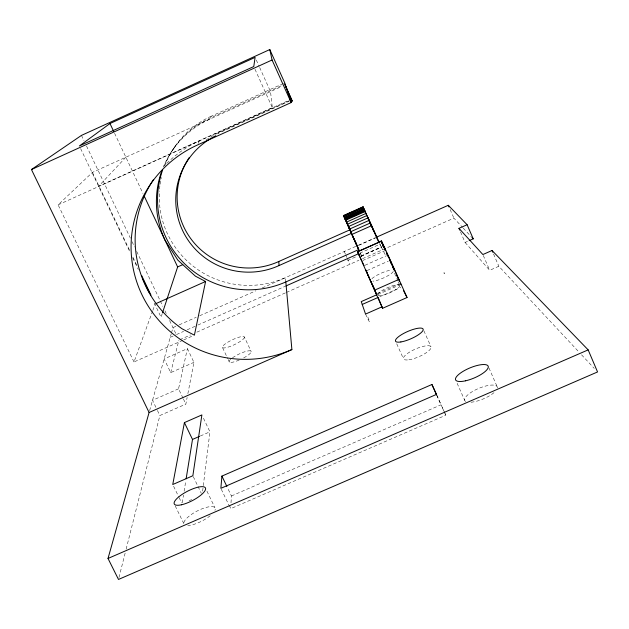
<?xml version="1.0" encoding="UTF-8"?>
<svg xmlns="http://www.w3.org/2000/svg" width="629" height="629" viewBox="0 0 629 629"><rect width="100%" height="100%" fill="white"/><g stroke="black" fill="none" stroke-linecap="round" stroke-linejoin="round"><path stroke-width="0.47" stroke-dasharray="3.15 2.36" d="M445.002 413.497L445.78 415.234L230.631 508.704L230.757 506.746M231 502.83L231.433 495.974L227.289 487.333M202.624 491.131L209.944 431.801L202.687 416.61M182.237 502.799L183.479 495.117M184.1 491.28L185.814 480.721M126.138 549.133L159.876 415.525L185.846 404.093L187.135 397.449M187.867 393.66L193.929 362.351L187.403 348.639L164.153 358.939L170.711 372.62L193.929 362.351M183 398.157L178.534 388.824L187.403 348.639M118.96 577.556L125.187 552.922M170.711 372.62L178.919 340.116M149.616 410.619L171.23 333.795M171.481 332.914L172.967 327.623L178.322 325.24M162.274 313.501L161.048 317.228L154.294 303.076M289.073 100.837L218.224 132.923L218.035 133.442L289.191 101.214M182.85 340.297L134.001 361.966L152.501 311.316M152.839 310.396L155.19 303.949M198.119 143.396L199.464 140.629M283.412 83.468L211.313 116.192L209.905 119.085A91.952 91.008 4.7 0 0 163.296 167.094M173.054 149.466L175.444 145.763M125.871 157.219L98.604 186.31L272.31 107.63L270.517 91.582L259.455 67.036M134.001 361.966L58.12 204.857L92.447 172.385L281.886 86.432M281.1 85.859L210.479 117.914A90.953 90.033 4.8 0 0 164.02 166.268M58.12 204.857L290.244 99.72M179.218 324.847L196.177 317.307M199.747 315.727L255.987 290.732M262.23 287.956L357.256 245.735M358.153 245.341L375.112 237.801M358.962 245.263L376.7 237.377M170.239 337.325L175.585 334.95M176.482 334.549L183.613 331.389M187.183 329.8L196.995 325.445M197.883 325.051L286.179 285.857M359.804 253.165L379.562 244.398M347.507 260.548L357.351 256.176M360.692 256.082L383.313 246.041M361.455 255.995L360.315 253.235L361.455 255.995L381.355 247.166L385.129 254.572M360.818 256.365L381.701 247.103M179.815 339.723L190.556 334.95M196.83 332.175L285.495 292.839M286.392 292.446L358.939 260.257M362.516 258.668L453.886 218.137L462.559 227.423M183.739 339.904L192.623 335.965M362.548 260.603L384.689 250.782M364.922 265.289L386.458 255.744M367.022 270.58L388.321 261.145M460.483 231.873L465.083 242.448L468.346 241.009M377.557 293.46L399.038 283.978M377.77 294.584L400.838 284.402M379.869 296.66L400.815 287.414M178.534 388.824L152.517 400.296L157.014 409.605M465.083 242.448L489.7 270.297L498.844 266.271L578.877 351.957M200.352 436.007L209.944 431.801M189.062 500.715L191.68 499.575M231.433 495.974L441.015 404.809L443.791 410.886M463.227 228.138L471.231 236.708M581.542 354.811L594.216 368.382M379.68 243.863L381.355 247.166L379.806 243.722M173.596 486.28L178.691 496.768M179.116 497.641L181.655 502.886M175.216 505.913L184.14 524.256A17.494 5.551 -27.4 0 1 199.684 509.797A17.494 5.551 -27.4 0 1 214.945 510.339M206.941 491.147L214.906 507.682M193.268 476.625L201.296 493.27M157.423 410.454L159.876 415.525M221.29 489.22L230.631 508.704M365.543 314.083L367.202 317.551A34.839 0.731 66 0 0 367.226 315.609M183.409 399.006L185.846 404.093M81.456 135.4L83.987 140.715M86.511 146.03L130.376 238.155M132.059 241.701L134.59 247.016M136.697 251.443L159.892 300.159M160.316 301.047L162.848 306.362M164.955 310.789L166.221 313.446M169.594 320.538L176.537 335.123M92.447 172.385L129.928 250.971M132.876 257.151L136.666 265.1M80.622 148.601L129.826 251.765M132.774 257.961L138.262 269.464M222.595 347.719L227.784 358.727M228.178 359.576L229.381 362.115M114.58 133.285L142.956 193.433M244.5 337.278A12.226 2.634 -25.4 0 1 227.714 347.247A12.226 2.634 -25.4 0 1 227.989 342.105A12.226 2.634 -25.4 0 1 244.5 337.278L251.23 351.674M360.936 254.588L361.911 256.64L360.456 253.173M444.192 411.759L445.78 415.234M254.981 69.229L272.31 107.63M396.718 343.78L403.48 358.829M345.392 254.061L344.252 251.514L345.054 253.849M345.777 254.91L346.925 257.45M347.302 258.299L349.976 264.235M256.294 60.014L259.062 66.155M436.856 395.279L444.617 412.632M436.675 395.091L441.015 404.809M423.883 330.799L430.991 346.776M394.501 273.253L396.412 277.546M396.797 278.403L397.945 280.982M398.322 281.839L399.47 284.41M457.134 383.313L464.682 400.327M488.953 367.973L497.24 386.866M450.16 209.567L453.886 218.137M483.253 255.413L489.7 270.297M493.545 254.006L498.844 266.271M285.825 281.941L285.44 277.641A89.483 88.618 5 0 1 159.404 190.933M393.282 271.461A12.281 2.658 -23.8 0 1 384.696 277.413A12.281 2.658 -23.8 0 1 372.911 281.179M371.888 278.726A12.281 2.658 -23.8 0 1 391.254 270.156M210.204 515.733A17.494 5.551 -27.4 0 1 187.78 525.474M465.696 401.514A17.62 5.74 -22.7 0 1 479.007 388.274A17.62 5.74 -22.7 0 1 497.256 388.478M493.993 392.653A17.62 5.74 -22.7 0 1 470.751 402.245M399.855 285.267A12.258 2.799 -23.8 0 1 391.269 292.123A12.258 2.799 -23.8 0 1 378.084 295.677M377.534 294.333A12.258 2.799 -23.8 0 1 387.488 287.697A12.258 2.799 -23.8 0 1 399.148 284.795M232.51 357.799A12.203 2.775 -25.5 0 1 249.855 350.793A12.203 2.775 -25.5 0 1 242.849 358.357M239.224 360.055A12.203 2.775 -25.5 0 1 230.701 359.222M159.554 189.022A89.483 88.618 5 0 1 159.97 185.193M160.104 184.234A89.483 88.618 5 0 1 161.323 177.535M164.932 165.474A89.483 88.618 5 0 1 211.313 116.192M166.834 163.367A110.515 108.872 3.5 0 1 199.33 140.896M206.068 140.102A71.588 70.888 4.9 0 1 218.224 132.923M408.881 359.796A15.017 4.206 -23.6 0 0 431.014 347.963A15.017 4.206 -23.6 0 0 411.869 350.785A15.017 4.206 -23.6 0 0 408.881 359.796"/><path stroke-width="0.94" d="M221.911 476.098L220.865 488.34L436.471 394.407L431.934 384.492L221.911 476.098L226.88 486.469M186.129 478.803L192.498 439.443L184.407 422.602L201.885 414.928L192.851 475.752L172.747 484.527L184.407 422.602M161.59 171.528A91.952 91.008 4.7 0 0 165.05 240.239L177.881 260.186L195.422 276.17L205.589 281.478L194.4 335.178L182.182 328.857A110.515 108.872 3.5 0 1 153.397 179.713M469.155 240.648L473.236 238.847L467.111 224.734L458.95 228.343L482.875 254.541L492.035 250.499L588.162 349.881L597.55 371.951L118.488 579.451L108.015 558.458L149.089 412.49L31.45 169.539L81.456 135.4L269.794 49.549L284.733 82.871L291.172 102.566L197.309 145.071A114.053 112.261 3.3 0 0 141.336 293.444A114.053 112.261 3.3 0 0 291.887 349.567L285.825 281.941L358.813 249.524L351.532 233.296L279.064 265.548A72.76 72.028 4.8 0 1 182.992 231.346A72.76 72.028 4.8 0 1 215.794 135.73M162.581 312.574L177.645 266.932L144.206 196.075M109.973 123.536L79.364 145.975L253.77 66.556L255.107 57.388L109.973 123.536L113.739 131.516M31.45 169.539L272.074 59.991L269.794 49.549M290.449 101.882L292.233 101.072L284.693 83.94M177.645 266.932L182.772 264.644M359.057 250.617L343.528 215.519L363.019 206.823L379.035 242M343.631 215.794L363.169 207.075M343.717 215.999L363.271 207.279M343.89 216.415L363.468 207.68M344.307 217.382L363.924 208.631M343.528 215.519L344.661 217.878L363.987 209.253L363.019 206.823M344.668 218.224L364.309 209.457L364.977 210.888L345.297 219.663L345.132 219.254L346.917 218.46M344.865 218.68L364.521 209.913M156.071 303.555L205.589 281.478M348.702 217.658L351.383 216.47M353.168 215.668L359.418 212.885M361.203 212.083L363.884 210.896M348.804 217.705L351.438 216.533M353.191 215.747L363.711 211.053M345.565 220.276L365.26 211.493M346.39 222.155L366.117 213.357M347.326 224.278L367.084 215.472M348.356 226.613L368.146 217.799M349.472 229.121L369.278 220.299M189.235 157.58A71.588 70.888 4.9 0 0 194.306 243.093A71.588 70.888 4.9 0 0 278.789 261.499L350.086 229.75L344.661 217.878M350.644 231.755L370.465 222.933M371.684 225.638L351.855 234.46L353.073 237.204M467.111 224.734L448.296 205.282L376.323 237.259L378.839 242.212M357.531 251.828L381.481 241.19L384.964 248.479A34.91 0.417 65.8 0 1 398.967 279.386L407.042 297.525L382.566 308.312L357.358 251.278L359.489 255.751M286.179 285.857L358.907 253.566M374.452 290.221L398.967 279.386M376.991 294.655L361.25 301.606L365.543 314.083L381.968 306.842M362.225 304.444L378.123 297.431L382.566 308.312M149.089 412.49L291.887 349.567M192.498 439.443L199.479 436.384M108.015 558.458L588.162 349.881M444.444 273.411L444.09 272.907M471.899 237.424L473.236 238.847M383.438 246.324L384.39 248.109M366.196 271.052L376.449 294.128M381.143 240.71L381.481 241.19M384.586 248.463L385.577 250.389L384.799 248.675M384.964 248.479L381.599 241.906L383.006 245.31M386.465 252.465L397.614 276.799M403.472 290.527L407.042 297.525M376.134 236.237L376.7 237.377L375.348 234.161M141.714 275.691L150.976 295.119M142.901 279.19L149.23 292.461M385.656 250.712L381.599 241.906L384.335 248.054M397.787 277.892L398.707 279.905M369.899 221.974L367.768 217.437L369.781 222.147M375.442 234.743L373.469 230.411M361.486 260.115L357.5 251.726L381.418 241.104L384.405 247.818M349.779 229.357L348.277 226.118L351.32 233.092M367.367 273.56L369.64 278.553M370.261 222.76L375.033 233.445M358.679 249.65L352.476 235.678M362.257 261.798L364.026 265.69M388.683 257.599L386.363 252.457L387.566 255.185M389.838 260.162L391.773 264.447M396.467 274.967L397.481 277.224M349.158 227.777L350.738 231.472M389.555 259.604L391.938 264.903M392.732 266.672L394.328 270.211M350.502 230.772L350.062 229.789L351.281 232.675M354.017 239.106L357.091 245.79M369.978 279.315L370.654 280.825M431.934 384.492L436.675 395.091M285.079 85.127L292.233 101.072M343.662 215.763L351.155 232.463M272.074 59.991L291.172 102.566M365.999 270.093L367.179 272.727M373.107 285.936L373.893 287.697M393.369 268.056L394.383 270.328M384.728 248.935L385.514 250.712M392.614 266.657L393.801 269.314M371.558 226.149L372.321 227.871M371 281.588L372.046 283.931M370.096 222.855L371.173 225.292M372.392 284.709L374.522 289.521M368.342 219.23L371.763 226.959M372.525 228.673L373.665 231.252M367.116 216.447L368.146 218.782M355.597 242.354L356.698 244.878M397.921 277.491L399.501 281.108M392.158 265.304L393.07 267.364M374.915 290.417L376.551 294.175M458.95 228.343L459.72 230.112M448.296 205.282L449.043 206.996M366.164 214.292L363.987 209.253M492.035 250.499L492.79 252.253M390.467 261.373L391.167 263.024M400.524 283.498L400.87 284.355M278.789 261.499L279.064 265.548M285.825 281.941A90.953 90.033 4.8 0 1 186.994 266.012A90.953 90.033 4.8 0 1 162.675 169.822M400.877 341.948A15.057 3.994 -23.6 0 0 423.097 330.162A15.057 3.994 -23.6 0 0 404.022 333.244A15.057 3.994 -23.6 0 0 400.877 341.948M465.546 380.812A17.667 5.464 -22.8 0 0 488.167 366.172A17.667 5.464 -22.8 0 0 461.93 372.069A17.667 5.464 -22.8 0 0 465.546 380.812M181.349 504.812A17.533 5.284 -27.3 0 0 205.612 489.032A17.533 5.284 -27.3 0 0 182.607 494.072A17.533 5.284 -27.3 0 0 181.349 504.812"/></g></svg>
